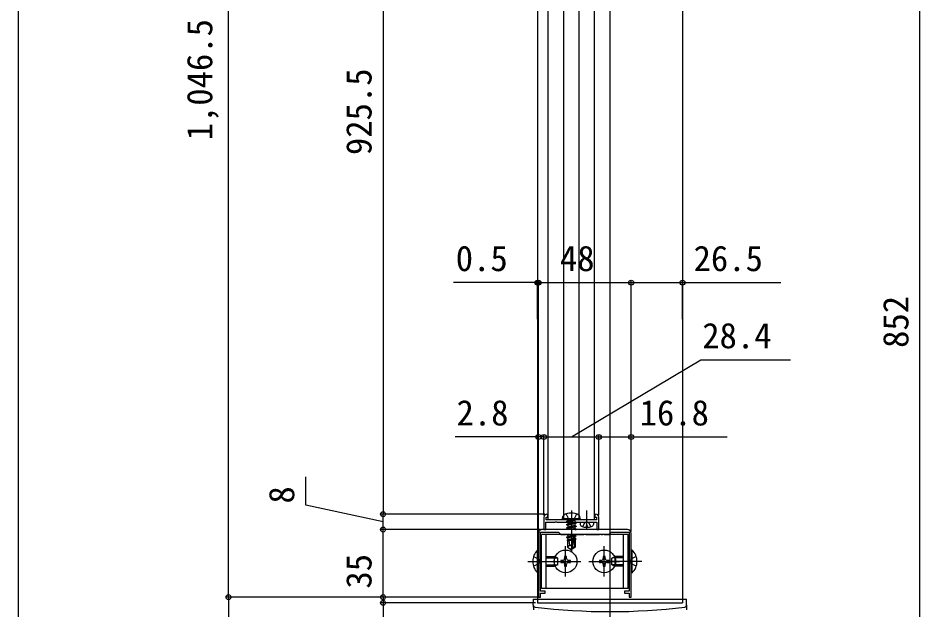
# Model space of a CAD drawing. Units: millimetres, scale not verified. Extents: x -1050 to 1050, y -1573 to 1566.
# Drawn here: x -1050 to -583, y 636.9 to 943.7 of the extents above; entities that cross this region are included whole.
import ezdxf
from ezdxf.enums import TextEntityAlignment as Align

# ---------------------------------------------------------------- set-up
doc = ezdxf.new("R2010")
doc.units = ezdxf.units.MM
doc.header["$LTSCALE"] = 5
for name, color, linetype in [('0-3_YKK_11', 7, 'Continuous'), ('0-5_YKK_12', 2, 'Continuous'), ('0-6_YKK_13', 4, 'Continuous'), ('0-8_YKK_D', 6, 'Continuous'), ('0-9_YKK_ZWAK', 7, 'Continuous')]:
    doc.layers.add(name, color=color, linetype=linetype)
doc.styles.add('ＭＳ ゴシック', font='')
doc.styles.get('ＭＳ ゴシック').set_extended_font_data('MS Gothic')

msp = doc.modelspace()

# ---------------------------------------------------------------- linework, layer by layer
at = {"layer": '0-3_YKK_11'}
msp.add_line((-734.5, 678.6), (-778.5, 678.6), dxfattribs=at)
for points in [[(-763.5, 683.6), (-776.5, 683.6), (-776.5, 685.1), (-775.7, 685.1), (-775.7, 686.1), (-776.2, 686.6)], [(-750.8, 686.6), (-751.3, 686.1), (-751.3, 685.1), (-750.5, 685.1), (-750.5, 683.6), (-763.5, 683.6)], [(-777.7, 685.1), (-777.7, 678.6), (-776.7, 678.6), (-776.7, 682.4), (-772.02, 682.4), (-771.76, 682.55), (-771.24, 682.55), (-770.98, 682.4), (-764.02, 682.4), (-763.76, 682.55), (-763.5, 682.7), (-763.24, 682.55), (-762.98, 682.4), (-756.02, 682.4), (-755.76, 682.55), (-755.24, 682.55), (-754.98, 682.4), (-750.3, 682.4), (-750.3, 678.6), (-749.3, 678.6), (-749.3, 685.1)], [(-780.5, 676.6), (-780.5, 643.6), (-779.4, 643.6), (-779.4, 645.6), (-777.1, 645.6), (-777.1, 646.7), (-779.4, 646.7), (-779.4, 677.2), (-770.1, 677.2), (-769, 676.1), (-766.458, 676.1), (-766.275, 676.22), (-765.725, 676.22), (-765.542, 676.1), (-764.958, 676.1), (-764.775, 676.22), (-764.225, 676.22), (-764.042, 676.1), (-756.958, 676.1), (-756.775, 676.22), (-756.225, 676.22), (-756.042, 676.1), (-748.958, 676.1), (-748.775, 676.22), (-748.225, 676.22), (-748.042, 676.1), (-747.458, 676.1), (-747.275, 676.22), (-746.725, 676.22), (-746.542, 676.1), (-744, 676.1), (-742.9, 677.2), (-733.6, 677.2), (-733.6, 646.7), (-735.9, 646.7), (-735.9, 645.6), (-733.6, 645.6), (-733.6, 643.6), (-732.5, 643.6), (-732.5, 676.6)]]:
    msp.add_lwpolyline(points, dxfattribs=at)
for centre, radius, start, end in [((-776.2, 685.1), 1.5, 90.00001, 179.99999), ((-750.8, 685.1), 1.5, 0.00024, 90.00022), ((-778.5, 676.6), 2, 89.99998, 180.00002), ((-734.5, 676.6), 2, 0, 89.99998)]:
    msp.add_arc(centre, radius, start, end, dxfattribs=at)
at = {"layer": '0-5_YKK_12'}
for p, q in [((-743.5, 1214.17), (-743.5, 431.067)), ((-781, 1197.6), (-781, 668)), ((-706, 1197.6), (-706, 640.6)), ((-775.5, 683.6), (-775.5, 1119.6)), ((-767.335, 683.6), (-767.335, 1117.1)), ((-759.465, 683.6), (-759.465, 1117.233)), ((-751.5, 683.6), (-751.5, 1119.6)), ((-751.5, 683.6), (-775.5, 683.6)), ((-781, 656.2), (-781, 640.6)), ((-781, 640.6), (-706, 640.6))]:
    msp.add_line(p, q, dxfattribs=at)
at = {"layer": '0-6_YKK_13'}
for p, q in [((-763.5, 688.544), (-763.5, 667.471)), ((-755.494, 678.817), (-755.494, 688.464)), ((-768.104, 684.189), (-767.902, 685.336)), ((-758.896, 684.189), (-768.104, 684.189)), ((-768.104, 684.189), (-768.001, 683.6)), ((-758.999, 683.6), (-768.001, 683.6)), ((-765.972, 682.835), (-761.734, 683.541)), ((-761.734, 683.423), (-765.972, 682.717)), ((-765.972, 682.835), (-765.324, 683.209)), ((-765.972, 682.835), (-765.972, 682.717)), ((-765.972, 682.835), (-765.972, 682.717)), ((-765.972, 682.717), (-765.324, 682.343)), ((-765.972, 681.187), (-761.028, 682.011)), ((-761.028, 681.893), (-765.972, 681.069)), ((-761.734, 683.541), (-765.324, 683.209)), ((-765.324, 682.343), (-761.734, 683.423)), ((-765.324, 683.365), (-765.324, 683.209)), ((-761.676, 682.385), (-765.324, 681.561)), ((-765.324, 682.343), (-765.324, 681.561)), ((-761.734, 683.541), (-761.734, 683.423)), ((-761.676, 683.365), (-761.676, 682.385)), ((-761.028, 682.011), (-761.676, 682.385)), ((-761.028, 681.893), (-761.676, 681.52)), ((-761.028, 682.011), (-761.028, 681.893)), ((-758.896, 684.189), (-759.098, 685.336)), ((-758.896, 684.189), (-758.999, 683.6)), ((-758.994, 682.4), (-758.896, 681.281)), ((-758.994, 682.4), (-751.994, 682.4)), ((-751.994, 682.4), (-752.092, 681.281)), ((-765.972, 681.187), (-765.324, 681.561)), ((-765.972, 681.187), (-765.972, 681.069)), ((-765.972, 681.069), (-765.324, 680.696)), ((-765.972, 679.539), (-761.028, 680.363)), ((-761.028, 680.245), (-765.972, 679.421)), ((-765.972, 679.539), (-765.324, 679.913)), ((-765.972, 679.539), (-765.972, 679.421)), ((-765.972, 679.421), (-765.324, 679.048)), ((-761.676, 681.52), (-765.324, 680.696)), ((-761.676, 680.737), (-765.324, 679.913)), ((-765.324, 680.696), (-765.324, 679.913)), ((-765.324, 679.048), (-765.324, 678.6)), ((-761.676, 679.089), (-763.841, 678.6)), ((-761.72, 678.6), (-761.028, 678.715)), ((-761.676, 681.52), (-761.676, 680.737)), ((-761.028, 680.363), (-761.676, 680.737)), ((-761.676, 679.872), (-761.676, 679.089)), ((-761.028, 678.715), (-761.676, 679.089)), ((-761.028, 680.363), (-761.028, 680.245)), ((-761.028, 678.715), (-761.028, 678.6)), ((-755.069, 680.7), (-755.919, 680.7)), ((-755.919, 680.7), (-755.919, 679.81)), ((-755.069, 679.81), (-755.069, 680.7)), ((-779, 648.1), (-779, 676.1)), ((-734, 676.1), (-779, 676.1)), ((-776.5, 648.1), (-776.5, 676.1)), ((-765.972, 674.596), (-761.028, 675.419)), ((-761.028, 675.302), (-765.972, 674.478)), ((-765.972, 674.596), (-765.324, 674.969)), ((-765.972, 674.596), (-765.972, 674.478)), ((-765.972, 674.478), (-765.324, 674.104)), ((-765.927, 676.1), (-765.324, 675.752)), ((-762.701, 673.583), (-765.736, 673.084)), ((-765.736, 673.084), (-765.324, 673.321)), ((-765.501, 672.972), (-765.736, 673.084)), ((-765.501, 672.972), (-765.501, 669.529)), ((-762.859, 672.889), (-765.501, 672.889)), ((-763.783, 676.1), (-765.324, 675.752)), ((-761.676, 675.793), (-765.324, 674.969)), ((-765.324, 675.752), (-765.324, 674.969)), ((-762.435, 674.757), (-765.324, 674.104)), ((-765.324, 674.104), (-765.324, 673.321)), ((-762.622, 673.932), (-765.324, 673.321)), ((-762.773, 673.27), (-764.734, 672.889)), ((-762.429, 674.78), (-763.5, 670.071)), ((-761.919, 674.901), (-763.323, 668.724)), ((-761.676, 674.145), (-761.856, 674.105)), ((-761.146, 673.84), (-761.852, 673.723)), ((-761.146, 673.586), (-761.852, 673.449)), ((-761.499, 672.889), (-761.852, 672.889)), ((-761.676, 676.1), (-761.676, 675.793)), ((-761.028, 675.419), (-761.676, 675.793)), ((-761.676, 674.928), (-761.676, 674.145)), ((-761.146, 673.84), (-761.676, 674.145)), ((-761.499, 673.382), (-761.499, 669.529)), ((-761.146, 673.84), (-761.146, 673.586)), ((-761.028, 675.419), (-761.028, 675.302)), ((-736.5, 648.1), (-736.5, 676.1)), ((-734, 648.1), (-734, 676.1)), ((-780.5, 656.2), (-780.5, 668)), ((-766.5, 654.2), (-766.5, 670)), ((-764.324, 670.535), (-765.501, 669.529)), ((-765.501, 669.529), (-763.677, 668.298)), ((-763.5, 670.071), (-763.677, 668.298)), ((-763.677, 668.298), (-763.323, 668.298)), ((-763.5, 670.071), (-763.5, 668.298)), ((-761.499, 669.529), (-763.323, 668.298)), ((-763.323, 668.724), (-763.323, 668.298)), ((-761.499, 669.529), (-761.852, 669.717)), ((-746.5, 654.2), (-746.5, 670)), ((-732.5, 656.2), (-732.5, 668)), ((-779.4, 664.6), (-779, 664.6)), ((-779.4, 663.946), (-779, 663.946)), ((-776.5, 664.6), (-772.2, 664.6)), ((-776.5, 663.946), (-770.81, 663.946)), ((-770.5, 663.8), (-772.2, 664.6)), ((-770.5, 660.4), (-770.5, 663.8)), ((-742.5, 663.8), (-740.8, 664.6)), ((-742.5, 660.4), (-742.5, 663.8)), ((-736.5, 663.946), (-742.19, 663.946)), ((-736.5, 664.6), (-740.8, 664.6)), ((-733.6, 664.6), (-734, 664.6)), ((-733.6, 663.946), (-734, 663.946)), ((-786, 662.1), (-768, 662.1)), ((-779.4, 660.254), (-779, 660.254)), ((-779.4, 659.6), (-779, 659.6)), ((-776.5, 660.254), (-770.81, 660.254)), ((-774.4, 662.1), (-758.6, 662.1)), ((-770.5, 660.4), (-772.2, 659.6)), ((-765, 661.6), (-764, 661.6)), ((-754.4, 662.1), (-738.6, 662.1)), ((-727, 662.1), (-745, 662.1)), ((-745, 661.6), (-744, 661.6)), ((-742.5, 660.4), (-740.8, 659.6)), ((-736.5, 660.254), (-742.19, 660.254)), ((-733.6, 660.254), (-734, 660.254)), ((-733.6, 659.6), (-734, 659.6)), ((-781.009, 656.2), (-780.5, 656.2)), ((-731.991, 656.2), (-732.5, 656.2)), ((-734, 648.1), (-779, 648.1)), ((-783.2, 639.6), (-783.148, 642.6)), ((-783.148, 642.6), (-703.852, 642.6)), ((-703.8, 639.6), (-703.852, 642.6)), ((-783.2, 639.6), (-783.153, 636.933)), ((-703.8, 639.6), (-703.847, 636.933))]:
    msp.add_line(p, q, dxfattribs=at)
for points in [[(-766.207, 686.636), (-764.848, 683.909), (-763.5, 683.193)], [(-760.793, 686.636), (-762.152, 683.909), (-763.5, 683.193)], [(-757.594, 680.048), (-756.639, 681.964), (-755.494, 682.573)], [(-753.394, 680.048), (-754.349, 681.964), (-755.494, 682.573)], [(-761.028, 680.245), (-761.676, 679.872), (-765.324, 679.048)], [(-763.5, 669.945), (-764.324, 670.535), (-764.559, 672.889)], [(-761.852, 674.715), (-761.852, 669.717), (-763.323, 668.724)], [(-761.028, 675.302), (-761.676, 674.928), (-761.901, 674.877)], [(-761.146, 673.586), (-761.676, 673.28), (-761.852, 673.24)], [(-781.009, 656.2), (-781.009, 668), (-780.5, 668)], [(-731.991, 656.2), (-731.991, 668), (-732.5, 668)], [(-783.111, 664.6), (-780.333, 663.245), (-779.724, 662.1)], [(-776.5, 659.6), (-772.2, 659.6), (-772.2, 664.6)], [(-766, 663.6), (-766, 664.6), (-767, 664.6), (-767, 663.6)], [(-746, 663.6), (-746, 664.6), (-747, 664.6), (-747, 663.6)], [(-736.5, 659.6), (-740.8, 659.6), (-740.8, 664.6)], [(-729.889, 664.6), (-732.667, 663.245), (-733.276, 662.1)], [(-783.111, 659.6), (-780.333, 660.955), (-779.724, 662.1)], [(-768, 662.6), (-769, 662.6), (-769, 661.6), (-768, 661.6)], [(-767, 660.6), (-767, 659.6), (-766, 659.6), (-766, 660.6)], [(-764, 661.6), (-764, 662.6), (-765, 662.6)], [(-748, 662.6), (-749, 662.6), (-749, 661.6), (-748, 661.6)], [(-747, 660.6), (-747, 659.6), (-746, 659.6), (-746, 660.6)], [(-744, 661.6), (-744, 662.6), (-745, 662.6)], [(-729.889, 659.6), (-732.667, 660.955), (-733.276, 662.1)]]:
    msp.add_lwpolyline(points, dxfattribs=at)
for centre in [(-766.5, 662.1), (-746.5, 662.1)]:
    msp.add_circle(centre, 5.9, dxfattribs=at)
for centre, radius, start, end in [((-763.5, 679.48), 7.651, 59.36409, 120.63591), ((-766.859, 685.152), 1.059, 120.63591, 170), ((-765.56, 683.365), 0.235, 0, 90), ((-761.44, 683.365), 0.235, 90, 180), ((-760.141, 685.152), 1.059, 10, 59.36409), ((-757.601, 681.394), 1.3, 185, 254.11915), ((-755.494, 688.8), 9, 254.11915, 267.29336), ((-755.494, 688.8), 9, 272.70664, 285.88085), ((-753.387, 681.394), 1.3, 285.88085, 355), ((-762.144, 674.715), 0.292, 0, 167.19096), ((-775.268, 662.1), 8.232, 134.2189, 225.7811), ((-737.732, 662.1), 8.232, 314.2189, 45.7811), ((-768, 663.6), 1, 270, 0), ((-765, 663.6), 1, 180, 270), ((-748, 663.6), 1, 270, 0), ((-745, 663.6), 1, 180, 270), ((-768, 660.6), 1, 0, 90), ((-765, 660.6), 1, 90, 180), ((-748, 660.6), 1, 0, 90), ((-745, 660.6), 1, 90, 180), ((-782.197, 639.447), 1, 181, 262.97773), ((-743.5, 953.6), 317.528, 262.97773, 277.02227), ((-704.803, 639.447), 1, 277.02227, 359)]:
    msp.add_arc(centre, radius, start, end, dxfattribs=at)
at = {"layer": '0-8_YKK_D'}
for p, q in [((-941, 643.6), (-941, 1194.597)), ((-861, 1116.6), (-861, 686.6)), ((-583, 585.1), (-583, 999.6)), ((-781, 806.6), (-824.45, 806.6)), ((-781, 787.6), (-781, 807.6)), ((-780.5, 806.6), (-781, 806.6)), ((-780.5, 677.6), (-780.5, 807.6)), ((-780.5, 677.6), (-780.5, 807.6)), ((-780.5, 806.6), (-732.5, 806.6)), ((-780.5, 806.6), (-775.4, 806.6)), ((-732.5, 677.6), (-732.5, 807.6)), ((-732.5, 677.6), (-732.5, 807.6)), ((-706, 787.6), (-706, 807.6)), ((-780.5, 726.6), (-823.643, 726.6)), ((-780.5, 677.6), (-780.5, 727.6)), ((-777.7, 726.6), (-780.5, 726.6)), ((-777.7, 686.1), (-777.7, 727.6)), ((-777.7, 686.1), (-777.7, 727.6)), ((-777.7, 726.6), (-749.3, 726.6)), ((-777.7, 726.6), (-772.6, 726.6)), ((-749.3, 686.1), (-749.3, 727.6)), ((-749.3, 686.1), (-749.3, 727.6)), ((-732.5, 677.6), (-732.5, 727.6)), ((-777.2, 686.6), (-862, 686.6)), ((-777.2, 686.6), (-862, 686.6)), ((-861, 678.6), (-861, 686.6)), ((-779.5, 678.6), (-862, 678.6)), ((-779.5, 678.6), (-862, 678.6)), ((-861, 643.6), (-861, 678.6)), ((-861, 643.6), (-861, 648.7)), ((-781.2, 643.6), (-942, 643.6)), ((-781.2, 643.6), (-942, 643.6)), ((-941, 643.6), (-941, 580.1)), ((-791, 643.6), (-862, 643.6)), ((-781.2, 643.6), (-862, 643.6)), ((-782, 640.6), (-862, 640.6)), ((-861, 643.6), (-861, 640.6)), ((-861, 640.6), (-861, 615.968))]:
    msp.add_line(p, q, dxfattribs=at)
for points in [[(-732.5, 806.6), (-706, 806.6), (-654.968, 806.6)], [(-763.5, 726.6), (-696.412, 766.6), (-649.969, 766.6)], [(-749.3, 726.6), (-732.5, 726.6), (-682.798, 726.6)], [(-861, 682.6), (-901, 691.312), (-901, 705.948)]]:
    msp.add_lwpolyline(points, dxfattribs=at)
for centre in [(-781, 806.6), (-780.5, 806.6), (-780.5, 806.6), (-732.5, 806.6), (-732.5, 806.6), (-706, 806.6), (-780.5, 726.6), (-777.7, 726.6), (-777.7, 726.6), (-749.3, 726.6), (-749.3, 726.6), (-732.5, 726.6), (-861, 686.6), (-861, 686.6), (-861, 678.6), (-861, 678.6), (-941, 643.6), (-941, 643.6), (-861, 643.6), (-861, 643.6), (-861, 640.6)]:
    msp.add_circle(centre, 1.275, dxfattribs=at)
at = {"layer": '0-9_YKK_ZWAK'}
msp.add_line((-1050, 1486.6), (-1050, -1573.4), dxfattribs=at)

# ---------------------------------------------------------------- texts
at = {"layer": '0-8_YKK_D', "style": 'ＭＳ ゴシック'}
for s, p in [('1,046.5', (-945.455, 880.337)), ('925.5', (-863, 872.708)), ('852', (-585, 772.765)), ('8', (-903, 692.085)), ('35', (-863, 648.009))]:
    msp.add_text(s, height=13.2, rotation=90, dxfattribs=at).set_placement(p, align=Align.BOTTOM_LEFT)
for s, p in [('0.5', (-823.37, 808.6)), ('48', (-769.438, 808.6)), ('26.5', (-700.23, 808.6)), ('28.4', (-695.741, 768.6)), ('2.8', (-822.973, 728.6)), ('16.8', (-728.161, 728.6))]:
    msp.add_text(s, height=13.2, dxfattribs=at).set_placement(p, align=Align.BOTTOM_LEFT)

doc.saveas('drawing.dxf')
